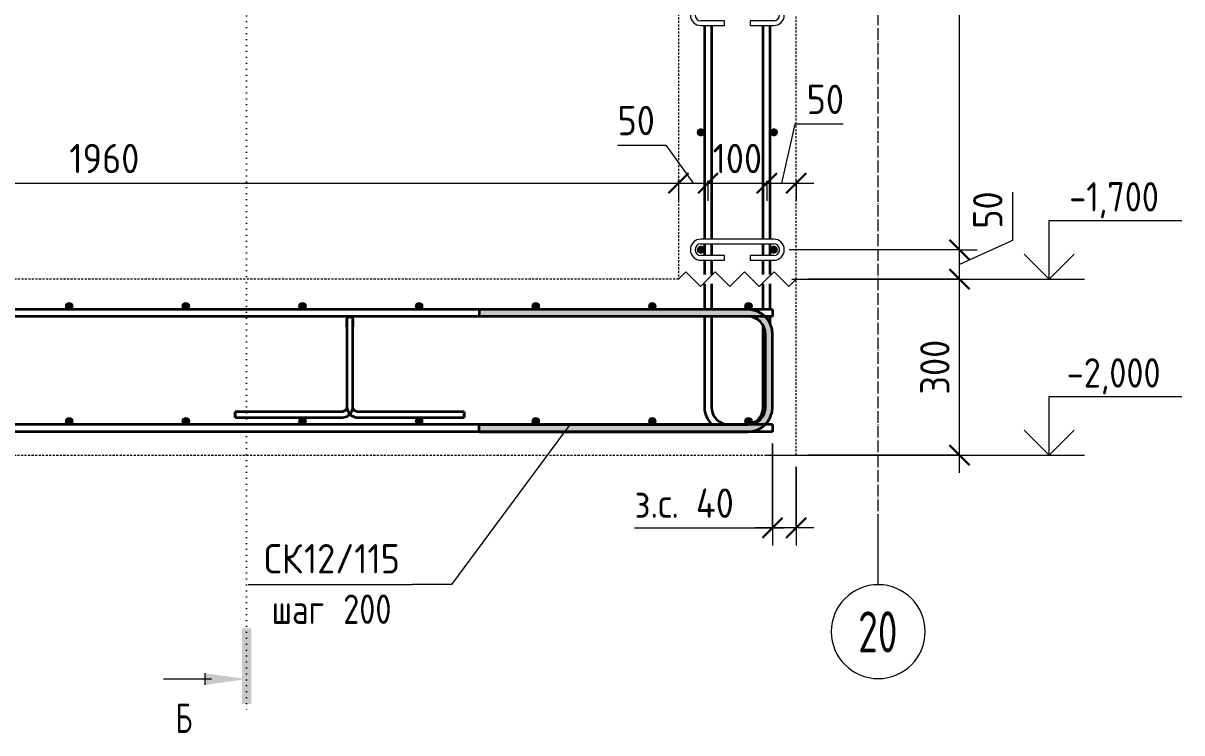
# Model space of a CAD drawing. Header units: millimetres. Extents: x 28908 to 47912, y -2577 to 78399.
# Drawn here: x 39754 to 41728, y -2473 to -1264 of the extents above; entities that cross this region are included whole.
import ezdxf

# ---------------------------------------------------------------- set-up
doc = ezdxf.new("R2010")
doc.units = ezdxf.units.MM
for name, pattern in [('01 Штриховая _4 мм_', [6, 3.5, -2.5]), ('02 Штрихпунктирная _20 мм_', [25, 20, -2.5, 0, -2.5]), ('04 Пунктир 10мм', [10, 0, -10])]:
    doc.linetypes.add(name, pattern=pattern)
for name, color, linetype, lineweight in [('AA_Dim', 7, 'Continuous', 9), ('AA_Dim-20', 7, 'Continuous', 9), ('AA_Oformlenie', 7, 'Continuous', 9), ('AA_Razrez', 7, 'Continuous', 9), ('AA_Vinoska', 7, 'Continuous', 9), ('AA_Visotnaya otmetka', 7, 'Continuous', 9), ('KR_Armatura', 7, 'Continuous', 20), ('KR_Armatura_Tonkie', 7, 'Continuous', 20), ('Оси', 7, 'Continuous', 9)]:
    doc.layers.add(name, color=color, linetype=linetype, lineweight=lineweight)
doc.layers.add('AF_Stena_Опалубка', color=7, linetype='Continuous', lineweight=20, true_color=0x0063c6)
doc.layers.add('KR_Fundament', color=7, linetype='Continuous', lineweight=20, true_color=0x804000)
doc.styles.add('ISOCPEUR', font='isocpeur.TTF', dxfattribs={"width": 0.7, "height": 50})
doc.styles.add('ISOCPEUR_1', font='isocpeur.TTF', dxfattribs={"width": 0.9, "height": 50})
doc.styles.add('ISOCPEUR_2', font='isocpeur.TTF', dxfattribs={"width": 0.8, "height": 50})
doc.styles.add('ISOCPEUR_3', font='isocpeur.TTF', dxfattribs={"width": 0.7, "height": 70})
doc.styles.add('ISOCPEUR_4', font='isocpeur.TTF', dxfattribs={"width": 0.85, "height": 50})
doc.dimstyles.new('00_Точн_3_знака__прозр_', dxfattribs={"dimscale": 304.8, "dimtxt": 50.137748, "dimasz": 0.111549, "dimexe": 0.098425, "dimexo": 0.065617, "dimgap": 0.006562, "dimtad": 1, "dimdec": 3, "dimrnd": 0.001, "dimdsep": 46, "dimtxsty": 'ISOCPEUR_1', "dimblk1": 'OBLIQUE', "dimblk2": 'OBLIQUE', "dimsah": 1, "dimcen": 0.09, "dimdle": 0.098425, "dimazin": 0, "dimtfac": 1, "dimtdec": 4, "dimtix": 1, "dimtmove": 0, "dimatfit": 3, "dimfxl": 1, "dimtvp": 1, "dimtolj": 1, "dimtzin": 0, "dimlwd": 18, "dimlwe": 18, "dimarcsym": 2})
doc.dimstyles.new('00_Точн_3_знака__прозр__1', dxfattribs={"dimscale": 304.8, "dimtxt": 50.137748, "dimasz": 0.111549, "dimexe": 0.098425, "dimexo": 0.065617, "dimgap": 0.006562, "dimtad": 1, "dimdec": 3, "dimrnd": 0.001, "dimdsep": 46, "dimtxsty": 'ISOCPEUR_1', "dimblk1": 'OBLIQUE', "dimblk2": 'OBLIQUE', "dimsah": 1, "dimcen": 0.09, "dimdle": 0.098425, "dimazin": 0, "dimtfac": 1, "dimtdec": 4, "dimtix": 1, "dimtmove": 1, "dimatfit": 3, "dimfxl": 1, "dimtvp": 1, "dimtolj": 1, "dimtzin": 0, "dimlwd": 18, "dimlwe": 18, "dimarcsym": 2})

# ---------------------------------------------------------------- blocks, each defined once
blk = doc.blocks.new('261_Лягушка _НесАрм_РабПлоск_ - 10 А240-3794697-А-А Арм')
at = {"layer": 'KR_Armatura_Tonkie', "lineweight": 35}
for p, q in [((-33445.1, -1781.5), (-33445.1, -1918.5)), ((-33445.1, -1781.5), (-33445.1, -1918.5)), ((-33435.1, -1918.5), (-33435.1, -1781.5)), ((-33435.1, -1918.5), (-33435.1, -1781.5)), ((-33452.6, -1926), (-33635.1, -1926)), ((-33635.1, -1926), (-33635.1, -1936)), ((-33635.1, -1936), (-33635.1, -1926)), ((-33245.1, -1926), (-33427.6, -1926)), ((-33245.1, -1936), (-33245.1, -1926)), ((-33245.1, -1926), (-33245.1, -1936)), ((-33635.1, -1936), (-33452.6, -1936)), ((-33427.6, -1936), (-33245.1, -1936))]:
    blk.add_line(p, q, dxfattribs=at)
at = {"layer": 'KR_Armatura_Tonkie', "lineweight": 35, "flags": 128}
for points in [[(-33445.1, -1769), (-33443.2, -1765.1), (-33439, -1764.1), (-33435.6, -1766.7), (-33435.1, -1769)], [(-33445.1, -1769), (-33445.1, -1770.9), (-33445.1, -1776.1), (-33445.1, -1781.5)], [(-33445.1, -1781.5), (-33445.1, -1774.8), (-33445.1, -1770.2), (-33445.1, -1769)], [(-33435.1, -1781.5), (-33435.1, -1774.8), (-33435.1, -1770.2), (-33435.1, -1769)], [(-33435.1, -1769), (-33435.1, -1770.9), (-33435.1, -1776.1), (-33435.1, -1781.5)], [(-33452.6, -1936), (-33444.6, -1934.1), (-33438.3, -1928.7), (-33435.2, -1921), (-33435.1, -1918.5)], [(-33445.1, -1918.5), (-33447, -1923.5), (-33451.7, -1925.9), (-33452.6, -1926)], [(-33445.1, -1918.5), (-33443.1, -1926.5), (-33437.7, -1932.7), (-33430.1, -1935.8), (-33427.6, -1936)], [(-33427.6, -1926), (-33432.5, -1924.1), (-33435, -1919.4), (-33435.1, -1918.5)]]:
    blk.add_lwpolyline(points, dxfattribs=at)
blk = doc.blocks.new('Последовательность узлов - 3мм масшт20 маскировка-904226-А-А Арм')
at = {"layer": 'AA_Oformlenie'}
for p, q in [((-31880.1, -270), (-31867.6, -257.5)), ((-31842.6, -282.5), (-31867.6, -257.5)), ((-31830.1, -270), (-31842.6, -282.5)), ((-31830.1, -270), (-31817.6, -257.5)), ((-31792.6, -282.5), (-31817.6, -257.5)), ((-31780.1, -270), (-31792.6, -282.5)), ((-31780.1, -270), (-31767.6, -257.5)), ((-31742.6, -282.5), (-31767.6, -257.5)), ((-31730.1, -270), (-31742.6, -282.5)), ((-31730.1, -270), (-31717.6, -257.5)), ((-31692.6, -282.5), (-31717.6, -257.5)), ((-31680.1, -270), (-31692.6, -282.5))]:
    blk.add_line(p, q, dxfattribs=at)
blk = doc.blocks.new('079_Шпилька _ЭлУзла_ - d8 А240-3881866-А-А Арм')
at = {"layer": 'AA_Oformlenie'}
for p, q in [((-29558.1, -832), (-29682.1, -832)), ((-29682.1, -840), (-29558.1, -840)), ((-29642.1, -860), (-29682.1, -860)), ((-29682.1, -868), (-29642.1, -868)), ((-29642.1, -868), (-29642.1, -860)), ((-29558.1, -860), (-29598.1, -860)), ((-29598.1, -860), (-29598.1, -868)), ((-29598.1, -868), (-29558.1, -868))]:
    blk.add_line(p, q, dxfattribs=at)
for centre, radius, start, end in [((-29682.1, -850), 18, 90, 270), ((-29682.1, -850), 10, 90, 270), ((-29558.1, -850), 18, 270, 90), ((-29558.1, -850), 10, 270, 90)]:
    blk.add_arc(centre, radius, start, end, dxfattribs=at)
blk = doc.blocks.new('Разрез - Номер узла_ сзади-394133-А-А Арм')
at = {"layer": 'AA_Razrez'}
for points in [[(-30447.7, -2295), (-30463.7, -2295), (-30463.7, -2424.1), (-30447.7, -2424.1)], [(-30526.5, -2371.7), (-30526.5, -2391.5), (-30455.8, -2381.6)]]:
    blk.add_hatch(color=256, dxfattribs=at).paths.add_polyline_path(points)
for p, q in [((-30515.8, -2381.6), (-30597.7, -2381.6)), ((-30526.5, -2391.5), (-30526.5, -2371.7))]:
    blk.add_line(p, q, dxfattribs=at)
blk = doc.blocks.new('Высотные отметки - Стрелка вверх-400292-А-А Арм')
at = {"layer": 'AA_Vinoska'}
for p, q in [((-29089, 30), (-28863, 30)), ((-29089, -70), (-29089, 30)), ((-29089, -70), (-29131.4, -27.6)), ((-29089, -70), (-29046.6, -27.6)), ((-29149, -70), (-29029, -70))]:
    blk.add_line(p, q, dxfattribs=at)
blk = doc.blocks.new('DIMBLOCK43-А-А Арм')
at = {"layer": 'AA_Dim-20', "color": 30, "lineweight": 30, "true_color": 0xff8000, "transparency": 16777216}
for p, q in [((41349, -1650), (41332, -1633)), ((41349, -1650), (41366, -1667)), ((41349, -1700), (41332, -1683)), ((41349, -1700), (41366, -1717)), ((41349, -2000), (41332, -1983)), ((41349, -2000), (41366, -2017))]:
    blk.add_line(p, q, dxfattribs=at)
at = {"layer": 'AA_Dim-20', "color": 30, "lineweight": 18, "true_color": 0xff8000, "transparency": 16777216}
for p, q in [((41349, -1650), (41058.5, -1650)), ((41349, -1650), (41379, -1650)), ((41349, -1700), (41090.5, -1700)), ((41349, -2030), (41349, -1700)), ((41349, -1700), (41379, -1700)), ((41349, -2000), (41090.5, -2000)), ((41349, -2000), (41379, -2000))]:
    blk.add_line(p, q, dxfattribs=at)
at = {"layer": 'AA_Dim-20', "color": 0, "lineweight": 18, "transparency": 16777216, "insert": (41281.9, -1896.8), "char_height": 50, "width": 112.384, "attachment_point": 1, "rotation": 90, "line_spacing_factor": 1.135194, "style": 'ISOCPEUR_1'}
blk.add_mtext('300', dxfattribs=at)
blk = doc.blocks.new('_None')
blk = doc.blocks.new('DIMBLOCK44-А-А Арм')
at = {"layer": 'AA_Dim-20', "color": 30, "lineweight": 18, "true_color": 0xff8000, "transparency": 16777216}
for p, q in [((41439.1, -1551.8), (41439.1, -1634.2)), ((41439.1, -1634.2), (41349, -1675)), ((41349, -1650), (41058.5, -1650)), ((41349, -1700), (41349, -1650)), ((41349, -1650), (41379, -1650)), ((41349, -1700), (41090.5, -1700)), ((41349, -1700), (41379, -1700))]:
    blk.add_line(p, q, dxfattribs=at)
at = {"layer": 'AA_Dim-20', "color": 30, "lineweight": 30, "true_color": 0xff8000, "transparency": 16777216}
for p, q in [((41349, -1650), (41332, -1633)), ((41349, -1650), (41366, -1667)), ((41349, -1700), (41332, -1683)), ((41349, -1700), (41366, -1717))]:
    blk.add_line(p, q, dxfattribs=at)
at = {"layer": 'AA_Dim-20', "color": 0, "lineweight": 18, "transparency": 16777216, "insert": (41372, -1614.2), "char_height": 50, "width": 74.923, "attachment_point": 1, "rotation": 90, "line_spacing_factor": 1.135194, "style": 'ISOCPEUR_1'}
blk.add_mtext('50', dxfattribs=at)
blk = doc.blocks.new('DIMBLOCK45-А-А Арм')
at = {"layer": 'AA_Dim-20', "color": 30, "lineweight": 30, "true_color": 0xff8000, "transparency": 16777216}
for p, q in [((41349, -320), (41332, -303)), ((41349, -320), (41366, -337)), ((41349, -450), (41332, -433)), ((41349, -450), (41366, -467)), ((41349, -1650), (41332, -1633)), ((41349, -1650), (41366, -1667))]:
    blk.add_line(p, q, dxfattribs=at)
at = {"layer": 'AA_Dim-20', "color": 30, "lineweight": 18, "true_color": 0xff8000, "transparency": 16777216}
for p, q in [((41349, -320), (41058.5, -320)), ((41349, -320), (41379, -320)), ((41349, -450), (41058.5, -450)), ((41349, -1650), (41349, -450)), ((41349, -450), (41379, -450)), ((41349, -1650), (41058.5, -1650)), ((41349, -1650), (41379, -1650))]:
    blk.add_line(p, q, dxfattribs=at)
at = {"layer": 'AA_Dim-20', "color": 0, "lineweight": 18, "transparency": 16777216, "insert": (41281.9, -1201.4), "char_height": 50, "width": 363.262, "attachment_point": 1, "rotation": 90, "line_spacing_factor": 1.135194, "style": 'ISOCPEUR_1'}
blk.add_mtext('6х200=1200', dxfattribs=at)
blk = doc.blocks.new('DIMBLOCK58-А-А Арм')
at = {"layer": 'AA_Dim-20', "color": 30, "lineweight": 30, "true_color": 0xff8000, "transparency": 16777216}
for p, q in [((38910.5, -1536.8), (38893.5, -1553.8)), ((38910.5, -1536.8), (38927.5, -1519.8)), ((40870.5, -1536.8), (40853.5, -1553.8)), ((40870.5, -1536.8), (40887.5, -1519.8))]:
    blk.add_line(p, q, dxfattribs=at)
at = {"layer": 'AA_Dim-20', "color": 30, "lineweight": 18, "true_color": 0xff8000, "transparency": 16777216}
for p, q in [((38910.5, -1532.7), (38910.5, -1566.8)), ((38910.5, -1536.8), (38910.5, -1532.7)), ((38910.5, -1536.8), (40870.5, -1536.8)), ((40870.5, -1532.7), (40870.5, -1566.8)), ((40870.5, -1536.8), (40870.5, -1532.7))]:
    blk.add_line(p, q, dxfattribs=at)
at = {"layer": 'AA_Dim-20', "color": 0, "lineweight": 18, "transparency": 16777216, "insert": (39832.8, -1469.6), "char_height": 50, "width": 138.494, "attachment_point": 1, "line_spacing_factor": 1.135194, "style": 'ISOCPEUR_1'}
blk.add_mtext('1960', dxfattribs=at)
blk = doc.blocks.new('_Oblique')
at = {"color": 0, "linetype": 'ByBlock', "lineweight": -2}
blk.add_line((-0.5, -0.5), (0.5, 0.5), dxfattribs=at)
blk = doc.blocks.new('DIMBLOCK59-А-А Арм')
at = {"layer": 'AA_Dim-20', "color": 30, "lineweight": 18, "true_color": 0xff8000, "transparency": 16777216}
for p, q in [((40766.4, -1472), (40848.8, -1472)), ((40848.8, -1472), (40895.5, -1536.8)), ((40870.5, -1532.7), (40870.5, -1566.8)), ((40870.5, -1536.8), (40870.5, -1532.7)), ((40870.5, -1536.8), (40920.5, -1536.8)), ((40920.5, -1532.7), (40920.5, -1566.8)), ((40920.5, -1536.8), (40920.5, -1532.7))]:
    blk.add_line(p, q, dxfattribs=at)
at = {"layer": 'AA_Dim-20', "color": 30, "lineweight": 30, "true_color": 0xff8000, "transparency": 16777216}
for p, q in [((40870.5, -1536.8), (40853.5, -1553.8)), ((40870.5, -1536.8), (40887.5, -1519.8)), ((40920.5, -1536.8), (40903.5, -1553.8)), ((40920.5, -1536.8), (40937.5, -1519.8))]:
    blk.add_line(p, q, dxfattribs=at)
at = {"layer": 'AA_Dim-20', "color": 0, "lineweight": 18, "transparency": 16777216, "insert": (40766.4, -1404.9), "char_height": 50, "width": 74.923, "attachment_point": 1, "line_spacing_factor": 1.135194, "style": 'ISOCPEUR_1'}
blk.add_mtext('50', dxfattribs=at)
blk = doc.blocks.new('DIMBLOCK60-А-А Арм')
at = {"layer": 'AA_Dim-20', "color": 30, "lineweight": 30, "true_color": 0xff8000, "transparency": 16777216}
for p, q in [((40920.5, -1536.8), (40903.5, -1553.8)), ((40920.5, -1536.8), (40937.5, -1519.8)), ((41020.5, -1536.8), (41003.5, -1553.8)), ((41020.5, -1536.8), (41037.5, -1519.8))]:
    blk.add_line(p, q, dxfattribs=at)
at = {"layer": 'AA_Dim-20', "color": 30, "lineweight": 18, "true_color": 0xff8000, "transparency": 16777216}
for p, q in [((40920.5, -1532.7), (40920.5, -1566.8)), ((40920.5, -1536.8), (40920.5, -1532.7)), ((40920.5, -1536.8), (41020.5, -1536.8)), ((41020.5, -1532.7), (41020.5, -1566.8)), ((41020.5, -1536.8), (41020.5, -1532.7))]:
    blk.add_line(p, q, dxfattribs=at)
at = {"layer": 'AA_Dim-20', "color": 0, "lineweight": 18, "transparency": 16777216, "insert": (40928.4, -1469.6), "char_height": 50, "width": 101.032, "attachment_point": 1, "line_spacing_factor": 1.135194, "style": 'ISOCPEUR_1'}
blk.add_mtext('100', dxfattribs=at)
blk = doc.blocks.new('DIMBLOCK61-А-А Арм')
at = {"layer": 'AA_Dim-20', "color": 30, "lineweight": 18, "true_color": 0xff8000, "transparency": 16777216}
for p, q in [((41068.5, -1436), (41045.5, -1536.8)), ((41150.9, -1436), (41068.5, -1436)), ((41020.5, -1532.7), (41020.5, -1566.8)), ((41020.5, -1536.8), (41020.5, -1532.7)), ((41020.5, -1536.8), (41100.5, -1536.8)), ((41070.5, -1532.7), (41070.5, -1566.8)), ((41070.5, -1536.8), (41070.5, -1532.7))]:
    blk.add_line(p, q, dxfattribs=at)
at = {"layer": 'AA_Dim-20', "color": 30, "lineweight": 30, "true_color": 0xff8000, "transparency": 16777216}
for p, q in [((41020.5, -1536.8), (41003.5, -1553.8)), ((41020.5, -1536.8), (41037.5, -1519.8)), ((41070.5, -1536.8), (41053.5, -1553.8)), ((41070.5, -1536.8), (41087.5, -1519.8))]:
    blk.add_line(p, q, dxfattribs=at)
at = {"layer": 'AA_Dim-20', "color": 0, "lineweight": 18, "transparency": 16777216, "insert": (41088.5, -1368.8), "char_height": 50, "width": 74.923, "attachment_point": 1, "line_spacing_factor": 1.135194, "style": 'ISOCPEUR_1'}
blk.add_mtext('50', dxfattribs=at)
blk = doc.blocks.new('042_М_Арматуры - Диам длина поз _ Комментарий-2260297-А-А Арм')
at = {"layer": 'AA_Vinoska'}
blk.add_line((-33880.8, -2220.4), (-33600.8, -2220.4), dxfattribs=at)
blk = doc.blocks.new('Ось сетки - d_4мм-2765513-А-А Арм')
at = {"layer": 'Оси', "color": 12, "true_color": 0xc80000}
for start, end in [(0, 180), (0, 180), (180, 360), (180, 360)]:
    blk.add_arc((-29380.1, -2300.7), 80, start, end, dxfattribs=at)
blk = doc.blocks.new('DIMBLOCK72-А-А Арм')
at = {"layer": 'AA_Dim-20', "color": 30, "lineweight": 18, "true_color": 0xff8000, "transparency": 16777216}
for p, q in [((41030.5, -1980), (41030.5, -2154)), ((41030.5, -2124), (41030.5, -1980)), ((41070.5, -2020), (41070.5, -2154)), ((41070.5, -2124), (41070.5, -2020)), ((40795.5, -2124), (40989.6, -2124)), ((40989.6, -2124), (41050.5, -2124)), ((41100.5, -2124), (41000.5, -2124))]:
    blk.add_line(p, q, dxfattribs=at)
at = {"layer": 'AA_Dim-20', "color": 30, "lineweight": 30, "true_color": 0xff8000, "transparency": 16777216}
for p, q in [((41030.5, -2124), (41047.5, -2107)), ((41070.5, -2124), (41087.5, -2107)), ((41030.5, -2124), (41013.5, -2141)), ((41070.5, -2124), (41053.5, -2141))]:
    blk.add_line(p, q, dxfattribs=at)
at = {"layer": 'AA_Dim-20', "color": 0, "lineweight": 18, "transparency": 16777216, "insert": (40795.5, -2056.8), "char_height": 50, "width": 208.876, "attachment_point": 1, "line_spacing_factor": 1.135194, "style": 'ISOCPEUR_1'}
blk.add_mtext('з.с. 40', dxfattribs=at)

msp = doc.modelspace()

# ---------------------------------------------------------------- hatches: boundary and pattern name
at = {"layer": 'KR_Armatura'}
h = msp.add_hatch(color=256, dxfattribs=at)
edge = h.paths.add_edge_path()
edge.add_arc((40908.4726, -1450), 6, 0, 360)
for points in [[(40908.4726, -1456), (40913.6688, -1453), (40913.6688, -1447), (40908.4726, -1444), (40903.2764, -1447), (40903.2764, -1453)], [(41032.4726, -1456), (41037.6688, -1453), (41037.6688, -1447), (41032.4726, -1444), (41027.2764, -1447), (41027.2764, -1453), (41028.7735, -1453.8643)], [(40908.4726, -1656), (40913.6688, -1653), (40913.6688, -1647), (40908.4726, -1644), (40903.2764, -1647), (40903.2764, -1653)], [(41032.4726, -1656), (41037.6688, -1653), (41037.6688, -1647), (41032.4726, -1644), (41027.2764, -1647), (41027.2764, -1653), (41028.7735, -1653.8643)], [(39829.4726, -1751.1962), (39835.4726, -1751.1962), (39838.4726, -1746), (39835.4726, -1740.8038), (39829.4726, -1740.8038), (39826.4726, -1746)], [(40034.1393, -1751.1962), (40037.1393, -1746), (40034.1393, -1740.8038), (40028.1393, -1740.8038), (40025.1393, -1746), (40028.1393, -1751.1962)], [(40226.8059, -1751.1962), (40232.8059, -1751.1962), (40235.8059, -1746), (40232.8059, -1740.8038), (40226.8059, -1740.8038), (40223.8059, -1746)], [(40425.4726, -1751.1962), (40431.4726, -1751.1962), (40434.4726, -1746), (40431.4726, -1740.8038), (40425.4726, -1740.8038), (40422.4726, -1746)], [(40624.1393, -1751.1962), (40630.1393, -1751.1962), (40633.1393, -1746), (40630.1393, -1740.8038), (40624.1393, -1740.8038), (40621.1393, -1746)], [(40822.8059, -1751.1962), (40828.8059, -1751.1962), (40831.8059, -1746), (40828.8059, -1740.8038), (40822.8059, -1740.8038), (40819.8059, -1746)], [(40986.4726, -1751.1962), (40992.4726, -1751.1962), (40995.4726, -1746), (40992.4726, -1740.8038), (40986.4726, -1740.8038), (40983.4726, -1746)], [(39829.4726, -1947.1962), (39835.4726, -1947.1962), (39838.4726, -1942), (39835.4726, -1936.8038), (39829.4726, -1936.8038), (39826.4726, -1942)], [(40034.1393, -1947.1962), (40037.1393, -1942), (40034.1393, -1936.8038), (40028.1393, -1936.8038), (40025.1393, -1942), (40028.1393, -1947.1962)], [(40226.8059, -1947.1962), (40232.8059, -1947.1962), (40235.8059, -1942), (40232.8059, -1936.8038), (40226.8059, -1936.8038), (40223.8059, -1942)], [(40425.4726, -1947.1962), (40431.4726, -1947.1962), (40434.4726, -1942), (40431.4726, -1936.8038), (40425.4726, -1936.8038), (40422.4726, -1942)], [(40624.1393, -1947.1962), (40630.1393, -1947.1962), (40633.1393, -1942), (40630.1393, -1936.8038), (40624.1393, -1936.8038), (40621.1393, -1942)], [(40822.8059, -1947.1962), (40828.8059, -1947.1962), (40831.8059, -1942), (40828.8059, -1936.8038), (40822.8059, -1936.8038), (40819.8059, -1942)], [(40986.4726, -1947.1962), (40992.4726, -1947.1962), (40995.4726, -1942), (40992.4726, -1936.8038), (40986.4726, -1936.8038), (40983.4726, -1942)]]:
    msp.add_hatch(color=256, dxfattribs=at).paths.add_polyline_path(points)
h = msp.add_hatch(color=256, dxfattribs=at)
edge = h.paths.add_edge_path()
edge.add_arc((41032.4726, -1450), 6, 0, 360)
h = msp.add_hatch(color=256, dxfattribs=at)
edge = h.paths.add_edge_path()
edge.add_arc((40908.4726, -1650), 6, 0, 360)
h = msp.add_hatch(color=256, dxfattribs=at)
edge = h.paths.add_edge_path()
edge.add_arc((41032.4726, -1650), 6, 0, 360)
h = msp.add_hatch(color=256, dxfattribs=at)
edge = h.paths.add_edge_path()
edge.add_arc((39832.4726, -1746), 6, 0, 360)
h = msp.add_hatch(color=256, dxfattribs=at)
edge = h.paths.add_edge_path()
edge.add_arc((40031.1393, -1746), 6, 0, 360)
h = msp.add_hatch(color=256, dxfattribs=at)
edge = h.paths.add_edge_path()
edge.add_arc((40229.8059, -1746), 6, 0, 360)
h = msp.add_hatch(color=256, dxfattribs=at)
edge = h.paths.add_edge_path()
edge.add_arc((40428.4726, -1746), 6, 0, 360)
h = msp.add_hatch(color=256, dxfattribs=at)
edge = h.paths.add_edge_path()
edge.add_arc((40627.1393, -1746), 6, 0, 360)
h = msp.add_hatch(color=256, dxfattribs=at)
edge = h.paths.add_edge_path()
edge.add_arc((40825.8059, -1746), 6, 0, 360)
h = msp.add_hatch(color=256, dxfattribs=at)
edge = h.paths.add_edge_path()
edge.add_arc((40989.4726, -1746), 6, 0, 360)
h = msp.add_hatch(color=256, dxfattribs=at)
edge = h.paths.add_edge_path()
edge.add_arc((39832.4726, -1942), 6, 0, 360)
h = msp.add_hatch(color=256, dxfattribs=at)
edge = h.paths.add_edge_path()
edge.add_arc((40031.1393, -1942), 6, 0, 360)
h = msp.add_hatch(color=256, dxfattribs=at)
edge = h.paths.add_edge_path()
edge.add_arc((40229.8059, -1942), 6, 0, 360)
h = msp.add_hatch(color=256, dxfattribs=at)
edge = h.paths.add_edge_path()
edge.add_arc((40428.4726, -1942), 6, 0, 360)
h = msp.add_hatch(color=256, dxfattribs=at)
edge = h.paths.add_edge_path()
edge.add_arc((40627.1393, -1942), 6, 0, 360)
h = msp.add_hatch(color=256, dxfattribs=at)
edge = h.paths.add_edge_path()
edge.add_arc((40825.8059, -1942), 6, 0, 360)
h = msp.add_hatch(color=256, dxfattribs=at)
edge = h.paths.add_edge_path()
edge.add_arc((40989.4726, -1942), 6, 0, 360)
at = {"layer": 'KR_Armatura_Tonkie'}
for points in [[(40695.1663, -1764), (40988.4726, -1764), (40988.4726, -1752), (40530.4726, -1752), (40530.4726, -1764)], [(41030.4726, -1794), (41028.7735, -1782.4826), (41024.8457, -1773), (41018.1711, -1764.3015), (41009.4726, -1757.6269), (40999.343, -1753.4311), (40988.4726, -1752), (40988.4726, -1764), (40996.2372, -1765.0222), (41003.4726, -1768.0192), (41009.6858, -1772.7868), (41014.4534, -1779), (41017.4504, -1786.2354), (41018.4726, -1794), (41028.7735, -1794)], [(41018.4726, -1918), (41030.4726, -1918), (41030.4726, -1794), (41018.4726, -1794), (41018.4726, -1846.4303)], [(40988.4726, -1960), (40999.343, -1958.5689), (41009.4726, -1954.3731), (41018.1711, -1947.6985), (41024.8457, -1939), (41029.0415, -1928.8704), (41030.4726, -1918), (41018.4726, -1918), (41017.4504, -1925.7646), (41014.4534, -1933), (41009.6858, -1939.2132), (41003.4726, -1943.9808), (40996.2372, -1946.9778), (40988.4726, -1948)], [(40530.4726, -1960), (40988.4726, -1960), (40988.4726, -1948), (40530.4726, -1948)]]:
    msp.add_hatch(color=256, dxfattribs=at).paths.add_polyline_path(points)

# ---------------------------------------------------------------- linework, layer by layer
at = {"layer": 'AA_Razrez', "color": 7, "linetype": '04 Пунктир 10мм', "true_color": 0xffffff}
msp.add_line((40134.7427, 627.2579), (40134.7427, -2441.601), dxfattribs=at)
at = {"layer": 'AA_Vinoska'}
for p, q in [((40685.7229, -1947.0789), (40483.3548, -2220.4482)), ((40483.3548, -2220.4482), (40417.4168, -2220.4482))]:
    msp.add_line(p, q, dxfattribs=at)
at = {"layer": 'AA_Visotnaya otmetka', "color": 92, "true_color": 0x00cc00}
for p, q in [((41063.4347, -1700), (41422.4042, -1700)), ((41422.4042, -1700), (41501.5575, -1700)), ((41017.2763, -2000), (41393.9083, -2000)), ((41393.9083, -2000), (41501.5575, -2000))]:
    msp.add_line(p, q, dxfattribs=at)
at = {"layer": 'AF_Stena_Опалубка', "linetype": '01 Штриховая _4 мм_'}
for p, q in [((40870.4726, -270), (40870.4726, -1700)), ((41070.4726, -1700), (41070.4726, -270))]:
    msp.add_line(p, q, dxfattribs=at)
at = {"layer": 'KR_Armatura'}
for p, q in [((40908.4726, -1444), (40903.2764, -1447)), ((40903.2764, -1447), (40903.2764, -1453)), ((40903.2764, -1453), (40908.4726, -1456)), ((40913.6688, -1447), (40908.4726, -1444)), ((40908.4726, -1456), (40913.6688, -1453)), ((40913.6688, -1453), (40913.6688, -1447)), ((41032.4726, -1444), (41027.2764, -1447)), ((41027.2764, -1447), (41027.2764, -1453)), ((41027.2764, -1453), (41028.7735, -1453.8643)), ((41028.7735, -1453.8643), (41032.4726, -1456)), ((41037.6688, -1447), (41032.4726, -1444)), ((41032.4726, -1456), (41037.6688, -1453)), ((41037.6688, -1453), (41037.6688, -1447)), ((40908.4726, -1644), (40903.2764, -1647)), ((40903.2764, -1647), (40903.2764, -1653)), ((40903.2764, -1653), (40908.4726, -1656)), ((40913.6688, -1647), (40908.4726, -1644)), ((40908.4726, -1656), (40913.6688, -1653)), ((40913.6688, -1653), (40913.6688, -1647)), ((41032.4726, -1644), (41027.2764, -1647)), ((41027.2764, -1647), (41027.2764, -1653)), ((41027.2764, -1653), (41028.7735, -1653.8643)), ((41028.7735, -1653.8643), (41032.4726, -1656)), ((41037.6688, -1647), (41032.4726, -1644)), ((41032.4726, -1656), (41037.6688, -1653)), ((41037.6688, -1653), (41037.6688, -1647)), ((39829.4726, -1740.8038), (39826.4726, -1746)), ((39826.4726, -1746), (39829.4726, -1751.1962)), ((39835.4726, -1740.8038), (39829.4726, -1740.8038)), ((39829.4726, -1751.1962), (39835.4726, -1751.1962)), ((39838.4726, -1746), (39835.4726, -1740.8038)), ((39835.4726, -1751.1962), (39838.4726, -1746)), ((40028.1393, -1740.8038), (40025.1393, -1746)), ((40025.1393, -1746), (40028.1393, -1751.1962)), ((40034.1393, -1740.8038), (40028.1393, -1740.8038)), ((40028.1393, -1751.1962), (40034.1393, -1751.1962)), ((40037.1393, -1746), (40034.1393, -1740.8038)), ((40034.1393, -1751.1962), (40037.1393, -1746)), ((40226.8059, -1740.8038), (40223.8059, -1746)), ((40223.8059, -1746), (40226.8059, -1751.1962)), ((40232.8059, -1740.8038), (40226.8059, -1740.8038)), ((40226.8059, -1751.1962), (40232.8059, -1751.1962)), ((40235.8059, -1746), (40232.8059, -1740.8038)), ((40232.8059, -1751.1962), (40235.8059, -1746)), ((40425.4726, -1740.8038), (40422.4726, -1746)), ((40422.4726, -1746), (40425.4726, -1751.1962)), ((40431.4726, -1740.8038), (40425.4726, -1740.8038)), ((40425.4726, -1751.1962), (40431.4726, -1751.1962)), ((40434.4726, -1746), (40431.4726, -1740.8038)), ((40431.4726, -1751.1962), (40434.4726, -1746)), ((40624.1393, -1740.8038), (40621.1393, -1746)), ((40621.1393, -1746), (40624.1393, -1751.1962)), ((40630.1393, -1740.8038), (40624.1393, -1740.8038)), ((40624.1393, -1751.1962), (40630.1393, -1751.1962)), ((40633.1393, -1746), (40630.1393, -1740.8038)), ((40630.1393, -1751.1962), (40633.1393, -1746)), ((40822.8059, -1740.8038), (40819.8059, -1746)), ((40819.8059, -1746), (40822.8059, -1751.1962)), ((40828.8059, -1740.8038), (40822.8059, -1740.8038)), ((40822.8059, -1751.1962), (40828.8059, -1751.1962)), ((40831.8059, -1746), (40828.8059, -1740.8038)), ((40828.8059, -1751.1962), (40831.8059, -1746)), ((40986.4726, -1740.8038), (40983.4726, -1746)), ((40983.4726, -1746), (40986.4726, -1751.1962)), ((40992.4726, -1740.8038), (40986.4726, -1740.8038)), ((40986.4726, -1751.1962), (40992.4726, -1751.1962)), ((40995.4726, -1746), (40992.4726, -1740.8038)), ((40992.4726, -1751.1962), (40995.4726, -1746)), ((39829.4726, -1936.8038), (39826.4726, -1942)), ((39826.4726, -1942), (39829.4726, -1947.1962)), ((39835.4726, -1936.8038), (39829.4726, -1936.8038)), ((39829.4726, -1947.1962), (39835.4726, -1947.1962)), ((39838.4726, -1942), (39835.4726, -1936.8038)), ((39835.4726, -1947.1962), (39838.4726, -1942)), ((40028.1393, -1936.8038), (40025.1393, -1942)), ((40025.1393, -1942), (40028.1393, -1947.1962)), ((40034.1393, -1936.8038), (40028.1393, -1936.8038)), ((40028.1393, -1947.1962), (40034.1393, -1947.1962)), ((40037.1393, -1942), (40034.1393, -1936.8038)), ((40034.1393, -1947.1962), (40037.1393, -1942)), ((40226.8059, -1936.8038), (40223.8059, -1942)), ((40223.8059, -1942), (40226.8059, -1947.1962)), ((40232.8059, -1936.8038), (40226.8059, -1936.8038)), ((40226.8059, -1947.1962), (40232.8059, -1947.1962)), ((40235.8059, -1942), (40232.8059, -1936.8038)), ((40232.8059, -1947.1962), (40235.8059, -1942)), ((40425.4726, -1936.8038), (40422.4726, -1942)), ((40422.4726, -1942), (40425.4726, -1947.1962)), ((40431.4726, -1936.8038), (40425.4726, -1936.8038)), ((40425.4726, -1947.1962), (40431.4726, -1947.1962)), ((40434.4726, -1942), (40431.4726, -1936.8038)), ((40431.4726, -1947.1962), (40434.4726, -1942)), ((40624.1393, -1936.8038), (40621.1393, -1942)), ((40621.1393, -1942), (40624.1393, -1947.1962)), ((40630.1393, -1936.8038), (40624.1393, -1936.8038)), ((40624.1393, -1947.1962), (40630.1393, -1947.1962)), ((40633.1393, -1942), (40630.1393, -1936.8038)), ((40630.1393, -1947.1962), (40633.1393, -1942)), ((40822.8059, -1936.8038), (40819.8059, -1942)), ((40819.8059, -1942), (40822.8059, -1947.1962)), ((40828.8059, -1936.8038), (40822.8059, -1936.8038)), ((40822.8059, -1947.1962), (40828.8059, -1947.1962)), ((40831.8059, -1942), (40828.8059, -1936.8038)), ((40828.8059, -1947.1962), (40831.8059, -1942)), ((40986.4726, -1936.8038), (40983.4726, -1942)), ((40983.4726, -1942), (40986.4726, -1947.1962)), ((40992.4726, -1936.8038), (40986.4726, -1936.8038)), ((40986.4726, -1947.1962), (40992.4726, -1947.1962)), ((40995.4726, -1942), (40992.4726, -1936.8038)), ((40992.4726, -1947.1962), (40995.4726, -1942))]:
    msp.add_line(p, q, dxfattribs=at)
for centre in [(40908.4726, -1450), (41032.4726, -1450), (40908.4726, -1650), (41032.4726, -1650), (39832.4726, -1746), (40031.1393, -1746), (40229.8059, -1746), (40428.4726, -1746), (40627.1393, -1746), (40825.8059, -1746), (40989.4726, -1746), (39832.4726, -1942), (40031.1393, -1942), (40229.8059, -1942), (40428.4726, -1942), (40627.1393, -1942), (40825.8059, -1942), (40989.4726, -1942)]:
    msp.add_circle(centre, 6, dxfattribs=at)
at = {"layer": 'KR_Armatura_Tonkie', "lineweight": 35}
for p, q in [((40914.4726, -1268), (40914.4726, -1632)), ((40926.4726, -1268), (40926.4726, -1632)), ((41014.4726, -1632), (41014.4726, -1268)), ((41026.4726, -1632), (41026.4726, -1268)), ((40914.4726, -1640), (40914.4726, -1660)), ((40926.4726, -1640), (40926.4726, -1660)), ((41014.4726, -1660), (41014.4726, -1640)), ((41026.4726, -1660), (41026.4726, -1640)), ((40914.4726, -1668), (40914.4726, -1692)), ((40926.4726, -1668), (40926.4726, -1692)), ((41014.4726, -1692), (41014.4726, -1668)), ((41026.4726, -1692), (41026.4726, -1668)), ((40914.4726, -1708), (40914.4726, -1752)), ((40926.4726, -1708), (40926.4726, -1752)), ((41014.4726, -1752), (41014.4726, -1708)), ((41026.4726, -1752), (41026.4726, -1708)), ((41030.4726, -1752), (36250.4726, -1752)), ((40988.4726, -1752), (40530.4726, -1752)), ((40530.4726, -1752), (40530.4726, -1764)), ((41030.4726, -1752), (41030.4726, -1764)), ((41030.4726, -1764), (36250.4726, -1764)), ((40988.4726, -1764), (40530.4726, -1764)), ((40914.4726, -1764), (40914.4726, -1918)), ((40926.4726, -1764), (40926.4726, -1918)), ((41026.4726, -1776.9278), (41026.4726, -1764)), ((41014.4726, -1918), (41014.4726, -1779)), ((41018.4726, -1918), (41018.4726, -1794)), ((41030.4726, -1918), (41030.4726, -1794)), ((41030.4726, -1948), (36250.4726, -1948)), ((40530.4726, -1948), (40988.4726, -1948)), ((40530.4726, -1960), (40530.4726, -1948)), ((40956.4726, -1948), (40984.4726, -1948)), ((41030.4726, -1948), (41030.4726, -1960)), ((41030.4726, -1960), (36250.4726, -1960)), ((40530.4726, -1960), (40988.4726, -1960)), ((40956.4726, -1960), (40984.4726, -1960))]:
    msp.add_line(p, q, dxfattribs=at)
for centre, radius, start, end in [((40988.4726, -1794), 42, 360, 90), ((40988.4726, -1794), 30, 0, 90), ((40956.4726, -1918), 42, 180, 225.6776046), ((40956.4726, -1918), 30, 180, 270), ((40984.4726, -1918), 30, 270, 360), ((40988.4726, -1918), 30, 270, 360), ((40988.4726, -1918), 42, 270, 0)]:
    msp.add_arc(centre, radius, start, end, dxfattribs=at)
at = {"layer": 'KR_Fundament', "linetype": '01 Штриховая _4 мм_'}
for p, q in [((40870.4726, -1700), (38910.4726, -1700)), ((41070.4726, -2000), (41070.4726, -1700)), ((36210.4726, -2000), (41070.4726, -2000))]:
    msp.add_line(p, q, dxfattribs=at)
at = {"layer": 'Оси', "linetype": '02 Штрихпунктирная _20 мм_'}
msp.add_line((41210.4726, -2120.653), (41210.4726, 224.2268), dxfattribs=at)
at = {"layer": 'Оси'}
msp.add_line((41210.4726, -2220.653), (41210.4726, -2120.653), dxfattribs=at)

# ---------------------------------------------------------------- block references
at = {"layer": 'AA_Oformlenie'}
for name, p in [('079_Шпилька _ЭлУзла_ - d8 А240-3881866-А-А Арм', (70590.5342, -400)), ('079_Шпилька _ЭлУзла_ - d8 А240-3881866-А-А Арм', (70590.5342, -800)), ('Последовательность узлов - 3мм масшт20 маскировка-904226-А-А Арм', (72750.5342, -1430))]:
    msp.add_blockref(name, p, dxfattribs=at)
at = {"layer": 'AA_Razrez'}
msp.add_blockref('Разрез - Номер узла_ сзади-394133-А-А Арм', (70590.5342, 0), dxfattribs=at)
at = {"layer": 'AA_Vinoska'}
msp.add_blockref('042_М_Арматуры - Диам длина поз _ Комментарий-2260297-А-А Арм', (74018.1936, 0), dxfattribs=at)
at = {"layer": 'AA_Visotnaya otmetka'}
for p in [(70590.5342, -1630), (70590.5342, -1930)]:
    msp.add_blockref('Высотные отметки - Стрелка вверх-400292-А-А Арм', p, dxfattribs=at)
at = {"layer": 'KR_Armatura_Tonkie', "lineweight": 35}
msp.add_blockref('261_Лягушка _НесАрм_РабПлоск_ - 10 А240-3794697-А-А Арм', (73750.5342, 0), dxfattribs=at)
at = {"layer": 'Оси', "color": 12, "true_color": 0xc80000}
msp.add_blockref('Ось сетки - d_4мм-2765513-А-А Арм', (70590.5342, 0), dxfattribs=at)

# ---------------------------------------------------------------- texts
at = {"layer": 'AA_Razrez', "insert": (40013.5601, -2423.1057), "char_height": 50, "width": 33.670875, "attachment_point": 1, "style": 'ISOCPEUR'}
msp.add_mtext('\\fISOCPEUR|b0|i0|c204|p34|;\\W.7;Б', dxfattribs=at)
at = {"layer": 'AA_Vinoska', "char_height": 50, "attachment_point": 1}
for s, insert, width, style in [('СК', (40164.4796, -2151.4432), 82.253137, 'ISOCPEUR_1'), ('12/115', (40232.3452, -2151.4432), 199.139175, 'ISOCPEUR_1'), (' 200', (40273.7579, -2237.4243), 133.4008, 'ISOCPEUR_2'), ('шаг', (40177.4496, -2237.4243), 116.7257, 'ISOCPEUR_2')]:
    msp.add_mtext(s, dxfattribs=dict(at, insert=insert, width=width, style=style))
at = {"layer": 'AA_Visotnaya otmetka', "color": 92, "true_color": 0x00cc00, "char_height": 50, "attachment_point": 1, "line_spacing_factor": 1.135194, "style": 'ISOCPEUR_4'}
for s, insert, width in [('-1,700', (41535.8526, -1534.8641), 181.691784), ('-2,000', (41531.5911, -1834.8641), 191.919467)]:
    msp.add_mtext(s, dxfattribs=dict(at, insert=insert, width=width))
at = {"layer": 'Оси', "insert": (41176.2165, -2266.1609), "char_height": 70, "width": 83.054825, "attachment_point": 1, "style": 'ISOCPEUR_3'}
msp.add_mtext('20', dxfattribs=at)

# ---------------------------------------------------------------- dimensions: what is measured, and where the dimension line sits
at = {"layer": 'AA_Dim', "color": 30, "lineweight": 18, "true_color": 0xff8000}
for base, p1, p2, text, override, picture, middle in [((41349.0016, -450), (41038.4726, -1650), (41038.4726, -450), '6х200=1200', {"dimpost": '<>', "dimblk1": 'None', "dimblk2": 'None', "dimsah": 1, "dimfxl": 1200}, 'DIMBLOCK45-А-А Арм', (41322.0016, -1050)), ((41349.0016, -1700), (41070.4726, -2000), (41070.4726, -1700), '300', {"dimpost": '<>', "dimblk1": 'None', "dimblk2": 'None', "dimsah": 1, "dimfxl": 300}, 'DIMBLOCK43-А-А Арм', (41322.0016, -1850))]:
    dim = msp.add_linear_dim(base=base, p1=p1, p2=p2, angle=90, text=text, dimstyle='00_Точн_3_знака__прозр_', override=override, dxfattribs=at)
    dim.commit()
    dim.dimension.update_dxf_attribs({"geometry": picture, "text_midpoint": middle})
for base, p1, p2, override, picture, middle in [((41070.4726, -1536.7627), (41020.4726, -1512.7211), (41070.4726, -1512.7211), {"dimpost": '<>', "dimfxl": 50}, 'DIMBLOCK61-А-А Арм', (41125.9717, -1402.1819)), ((40920.4726, -1536.7627), (40870.4726, -1512.7211), (40920.4726, -1512.7211), {"dimpost": '<>', "dimfxl": 50}, 'DIMBLOCK59-А-А Арм', (40803.8753, -1438.2467)), ((41030.4726, -2123.9504), (41070.4726, -2000), (41030.4726, -1960), {"dimpost": 'з.с. <>', "dimfxl": 56.568542}, 'DIMBLOCK72-А-А Арм', (40899.9809, -2090.1478))]:
    dim = msp.add_linear_dim(base=base, p1=p1, p2=p2, dimstyle='00_Точн_3_знака__прозр__1', override=override, dxfattribs=at)
    dim.commit()
    dim.dimension.update_dxf_attribs({"geometry": picture, "text_midpoint": middle, "dimtype": 160})
for base, p1, p2, override, picture, middle in [((40870.4726, -1536.7627), (38910.4726, -1512.7211), (40870.4726, -1512.7211), {"dimpost": '<>', "dimfxl": 1960}, 'DIMBLOCK58-А-А Арм', (39890.4726, -1509.7627)), ((41020.4726, -1536.7627), (40920.4726, -1512.7211), (41020.4726, -1512.7211), {"dimpost": '<>', "dimfxl": 100}, 'DIMBLOCK60-А-А Арм', (40970.4726, -1509.7627))]:
    dim = msp.add_linear_dim(base=base, p1=p1, p2=p2, dimstyle='00_Точн_3_знака__прозр_', override=override, dxfattribs=at)
    dim.commit()
    dim.dimension.update_dxf_attribs({"geometry": picture, "text_midpoint": middle})
dim = msp.add_linear_dim(base=(41349.0016, -1650), p1=(41070.4726, -1700), p2=(41038.4726, -1650), angle=90, text='50', dimstyle='00_Точн_3_знака__прозр__1', override={"dimpost": '<>', "dimblk1": 'None', "dimblk2": 'None', "dimsah": 1, "dimfxl": 59.363288}, dxfattribs=at)
dim.commit()
dim.dimension.update_dxf_attribs({"geometry": 'DIMBLOCK44-А-А Арм', "text_midpoint": (41405.3055, -1576.7484), "dimtype": 160, "text_rotation": 90})

doc.saveas('drawing.dxf')
